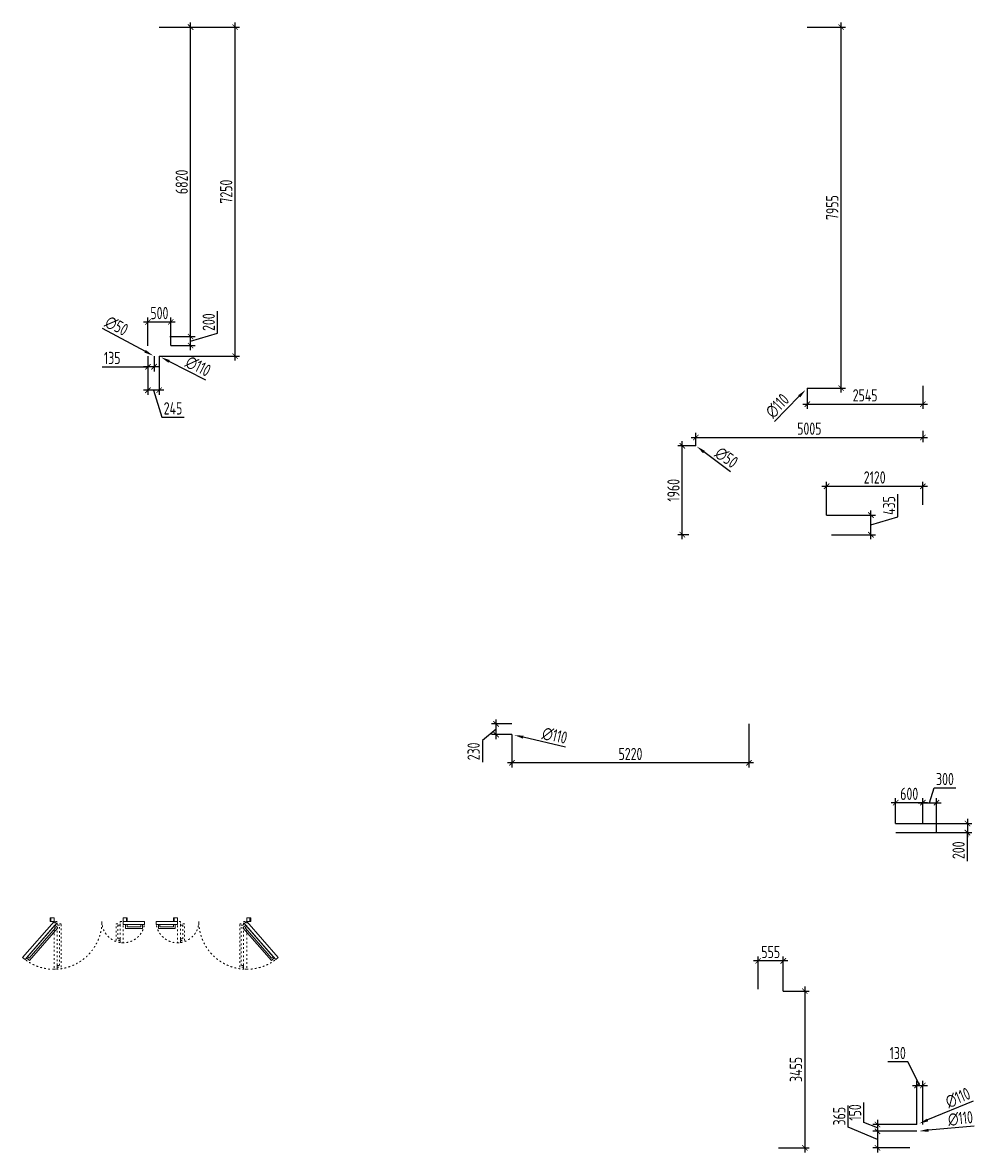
# Model space of a CAD drawing. Header units: millimetres. Extents: x -346952 to 536090, y 55086 to 131231.
# Drawn here: x -180271 to -159105, y 61556 to 86451 of the extents above; entities that cross this region are included whole.
import ezdxf

# ---------------------------------------------------------------- set-up
doc = ezdxf.new("R2010")
doc.units = ezdxf.units.MM
doc.linetypes.add('ACAD_ISO03W100', pattern=[30, 12, -18])
doc.layers.add('АР_Двери', color=175, linetype='Continuous', lineweight=18)
doc.layers.add('АР_Размеры нов.', color=15, linetype='Continuous', lineweight=0)
doc.layers.add('РАЗМЕРЫ КРОВЛИ ОВ', color=204, linetype='Continuous')
doc.layers.get('0').off()
doc.layers.get('АР_Размеры нов.').off()
doc.styles.add('ISOCPEUR', font='isocpeur.ttf', dxfattribs={"width": 0.7})
doc.dimstyles.new('R_100', dxfattribs={"dimtxt": 270, "dimasz": 120, "dimexe": 100, "dimexo": 0, "dimgap": 60, "dimtad": 1, "dimdec": 0, "dimrnd": 5, "dimzin": 0, "dimdsep": 46, "dimtxsty": 'ISOCPEUR', "dimblk": 'ARCHTICK', "dimcen": 0, "dimdle": 100, "dimclrd": 256, "dimclre": 256, "dimclrt": 256, "dimadec": 0, "dimazin": 0, "dimtfac": 2, "dimtdec": 0, "dimtofl": 0, "dimtmove": 1, "dimatfit": 3, "dimfxl": 1, "dimtvp": 3, "dimtolj": 1, "dimtzin": 0, "dimarcsym": 0})

# ---------------------------------------------------------------- blocks, each defined once
blk = doc.blocks.new('дв.1700')
at = {"layer": 'АР_Двери'}
for points in [[(-87, 0), (-87, -80), (-70, -80), (-70, 0), (-87, 0)], [(-70, -80), (-70, 0), (0, 0), (0, -30), (0, -30), (0, -80), (-70, -80)], [(1596, -80), (1596, 0), (1526, 0), (1526, -30), (1526, -30), (1526, -80), (1596, -80)], [(1613, 0), (1613, -80), (1596, -80), (1596, 0), (1613, 0)]]:
    blk.add_lwpolyline(points, dxfattribs=at)
for points in [[(0, -80), (-692, -876), (-639, -922), (53, -126)], [(20, -164), (-606, -884), (-542, -940), (84, -219)], [(-3, -190), (-583, -858), (-546, -890), (35, -223)], [(1997, -150), (1526, -150), (1526, -80), (1997, -80)], [(1947, -235), (1576, -235), (1576, -150), (1947, -150)], [(1912, -200), (1611, -200), (1611, -150), (1912, -150)]]:
    blk.add_lwpolyline(points, close=True, dxfattribs=at)
at = {"layer": 'АР_Двери', "linetype": 'ACAD_ISO03W100', "ltscale": 3}
for points in [[(0, -80), (0, -1135), (70, -1135), (70, -80)], [(1456, -551), (1456, -80), (1526, -80), (1526, -551)]]:
    blk.add_lwpolyline(points, close=True, dxfattribs=at)
for points in [[(70, -1050), (70, -1085), (155, -1085), (155, -130), (70, -130), (70, -165)], [(70, -1050), (120, -1050), (120, -165), (70, -165)], [(1456, -466), (1456, -501), (1371, -501), (1371, -130), (1456, -130), (1456, -165)], [(1456, -466), (1406, -466), (1406, -165), (1456, -165)]]:
    blk.add_lwpolyline(points, dxfattribs=at)
for centre, radius, start, end in [((0, -80), 1055, 229, 0), ((1526, -80), 471, 180, 351.4758)]:
    blk.add_arc(centre, radius, start, end, dxfattribs=at)
blk = doc.blocks.new('_ArchTick')
at = {"color": 0, "linetype": 'ByBlock', "const_width": 0.15}
blk.add_lwpolyline([(-0.5, -0.5), (0.5, 0.5)], dxfattribs=at)
blk = doc.blocks.new('*D3019')
at = {"layer": 'РАЗМЕРЫ КРОВЛИ ОВ', "lineweight": -2, "transparency": 16777216}
for p, q in [((-161737, 62216), (-161737, 62657)), ((-161438, 62271), (-161438, 61920)), ((-161438, 62096), (-161737, 62216)), ((-160568, 62171), (-161538, 62171)), ((-160569, 62020), (-161538, 62020))]:
    blk.add_line(p, q, dxfattribs=at)
at = {"layer": 'РАЗМЕРЫ КРОВЛИ ОВ', "lineweight": -2, "transparency": 16777216, "xscale": 120, "yscale": 120, "zscale": 120}
for p, rotation in [((-161438, 62171), 90), ((-161438, 62020), 270)]:
    blk.add_blockref('_ArchTick', p, dxfattribs=dict(at, rotation=rotation))
at = {"layer": 'РАЗМЕРЫ КРОВЛИ ОВ', "transparency": 16777216, "insert": (-161932, 62436), "char_height": 270, "attachment_point": 5, "rotation": 90, "style": 'ISOCPEUR'}
blk.add_mtext('\\A1;150', dxfattribs=at)
blk = doc.blocks.new('*D3020')
at = {"layer": 'РАЗМЕРЫ КРОВЛИ ОВ', "lineweight": -2, "transparency": 16777216}
for p, q in [((-162085, 62113), (-162085, 62592)), ((-161438, 61838), (-162085, 62113)), ((-160569, 62020), (-161538, 62020)), ((-161438, 62120), (-161438, 61556)), ((-160729, 61656), (-161538, 61656))]:
    blk.add_line(p, q, dxfattribs=at)
at = {"layer": 'РАЗМЕРЫ КРОВЛИ ОВ', "lineweight": -2, "transparency": 16777216, "xscale": 120, "yscale": 120, "zscale": 120}
for p, rotation in [((-161438, 62020), 90), ((-161438, 61656), 270)]:
    blk.add_blockref('_ArchTick', p, dxfattribs=dict(at, rotation=rotation))
at = {"layer": 'РАЗМЕРЫ КРОВЛИ ОВ', "transparency": 16777216, "insert": (-162280, 62353), "char_height": 270, "attachment_point": 5, "rotation": 90, "style": 'ISOCPEUR'}
blk.add_mtext('\\A1;365', dxfattribs=at)
blk = doc.blocks.new('*D3021')
at = {"layer": 'РАЗМЕРЫ КРОВЛИ ОВ', "lineweight": -2, "transparency": 16777216}
for p, q in [((-160773, 63550), (-161214, 63550)), ((-160504, 63030), (-160773, 63550)), ((-160668, 63030), (-160339, 63030)), ((-160568, 62171), (-160568, 63130)), ((-160439, 62171), (-160439, 63130))]:
    blk.add_line(p, q, dxfattribs=at)
at = {"layer": 'РАЗМЕРЫ КРОВЛИ ОВ', "lineweight": -2, "transparency": 16777216, "xscale": 120, "yscale": 120, "zscale": 120, "rotation": 180}
blk.add_blockref('_ArchTick', (-160568, 63030), dxfattribs=at)
at = {"layer": 'РАЗМЕРЫ КРОВЛИ ОВ', "lineweight": -2, "transparency": 16777216, "xscale": 120, "yscale": 120, "zscale": 120}
blk.add_blockref('_ArchTick', (-160439, 63030), dxfattribs=at)
at = {"layer": 'РАЗМЕРЫ КРОВЛИ ОВ', "transparency": 16777216, "insert": (-160993, 63745), "char_height": 270, "attachment_point": 5, "style": 'ISOCPEUR'}
blk.add_mtext('\\A1;130', dxfattribs=at)
blk = doc.blocks.new('*D3034')
at = {"layer": 'РАЗМЕРЫ КРОВЛИ ОВ', "lineweight": -2, "transparency": 16777216}
blk.add_line((-159328, 62688), (-160333, 62270), dxfattribs=at)
at = {"layer": 'РАЗМЕРЫ КРОВЛИ ОВ', "transparency": 16777216}
blk.add_solid([(-160346, 62300), (-160320, 62239), (-160518, 62193)], dxfattribs=at)
at = {"layer": 'РАЗМЕРЫ КРОВЛИ ОВ', "transparency": 16777216, "insert": (-159667, 62758), "char_height": 270, "attachment_point": 5, "rotation": 22.5954, "style": 'ISOCPEUR'}
blk.add_mtext('\\A1;∅110', dxfattribs=at)
blk = doc.blocks.new('*D3035')
at = {"layer": 'РАЗМЕРЫ КРОВЛИ ОВ', "lineweight": -2, "transparency": 16777216}
blk.add_line((-159307, 62135), (-160314, 62043), dxfattribs=at)
at = {"layer": 'РАЗМЕРЫ КРОВЛИ ОВ', "transparency": 16777216}
blk.add_solid([(-160317, 62076), (-160311, 62010), (-160514, 62025)], dxfattribs=at)
at = {"layer": 'РАЗМЕРЫ КРОВЛИ ОВ', "transparency": 16777216, "insert": (-159610, 62303), "char_height": 270, "attachment_point": 5, "rotation": 5.2003, "style": 'ISOCPEUR'}
blk.add_mtext('\\A1;∅110', dxfattribs=at)
blk = doc.blocks.new('*D3054')
at = {"layer": 'РАЗМЕРЫ КРОВЛИ ОВ', "lineweight": -2, "transparency": 16777216}
blk.add_line((-164675, 76555), (-165261, 76990), dxfattribs=at)
at = {"layer": 'РАЗМЕРЫ КРОВЛИ ОВ', "transparency": 16777216}
blk.add_solid([(-165241, 77017), (-165281, 76964), (-165422, 77110)], dxfattribs=at)
at = {"layer": 'РАЗМЕРЫ КРОВЛИ ОВ', "transparency": 16777216, "insert": (-164766, 76866), "char_height": 270, "attachment_point": 5, "rotation": 323.3837, "style": 'ISOCPEUR'}
blk.add_mtext('\\A1;∅50', dxfattribs=at)
blk = doc.blocks.new('*D3053')
at = {"layer": 'РАЗМЕРЫ КРОВЛИ ОВ', "lineweight": -2, "transparency": 16777216}
blk.add_line((-163704, 77664), (-163162, 78216), dxfattribs=at)
at = {"layer": 'РАЗМЕРЫ КРОВЛИ ОВ', "transparency": 16777216}
blk.add_solid([(-163186, 78239), (-163139, 78192), (-163022, 78358)], dxfattribs=at)
at = {"layer": 'РАЗМЕРЫ КРОВЛИ ОВ', "transparency": 16777216, "insert": (-163643, 78005), "char_height": 270, "attachment_point": 5, "rotation": 45.5304, "style": 'ISOCPEUR'}
blk.add_mtext('\\A1;∅110', dxfattribs=at)
blk = doc.blocks.new('*D3069')
at = {"layer": 'РАЗМЕРЫ КРОВЛИ ОВ', "lineweight": -2, "transparency": 16777216}
for p, q in [((-160988, 75561), (-160988, 76059)), ((-161583, 75066), (-161583, 75699)), ((-162561, 75599), (-161483, 75599)), ((-161583, 75382), (-160988, 75561)), ((-162450, 75166), (-161483, 75166))]:
    blk.add_line(p, q, dxfattribs=at)
at = {"layer": 'РАЗМЕРЫ КРОВЛИ ОВ', "lineweight": -2, "transparency": 16777216, "xscale": 120, "yscale": 120, "zscale": 120}
for p, rotation in [((-161583, 75599), 90), ((-161583, 75166), 270)]:
    blk.add_blockref('_ArchTick', p, dxfattribs=dict(at, rotation=rotation))
at = {"layer": 'РАЗМЕРЫ КРОВЛИ ОВ', "transparency": 16777216, "insert": (-161183, 75810), "char_height": 270, "attachment_point": 5, "rotation": 90, "style": 'ISOCPEUR'}
blk.add_mtext('\\A1;435', dxfattribs=at)
blk = doc.blocks.new('*D3070')
at = {"layer": 'РАЗМЕРЫ КРОВЛИ ОВ', "lineweight": -2, "transparency": 16777216}
for p, q in [((-162661, 76233), (-160339, 76233)), ((-162561, 75599), (-162561, 76333)), ((-160439, 75824), (-160439, 76333))]:
    blk.add_line(p, q, dxfattribs=at)
at = {"layer": 'РАЗМЕРЫ КРОВЛИ ОВ', "lineweight": -2, "transparency": 16777216, "xscale": 120, "yscale": 120, "zscale": 120, "rotation": 180}
blk.add_blockref('_ArchTick', (-162561, 76233), dxfattribs=at)
at = {"layer": 'РАЗМЕРЫ КРОВЛИ ОВ', "lineweight": -2, "transparency": 16777216, "xscale": 120, "yscale": 120, "zscale": 120}
blk.add_blockref('_ArchTick', (-160439, 76233), dxfattribs=at)
at = {"layer": 'РАЗМЕРЫ КРОВЛИ ОВ', "transparency": 16777216, "insert": (-161500, 76428), "char_height": 270, "attachment_point": 5, "style": 'ISOCPEUR'}
blk.add_mtext('\\A1;2120', dxfattribs=at)
blk = doc.blocks.new('*D3201')
at = {"layer": 'РАЗМЕРЫ КРОВЛИ ОВ', "lineweight": -2, "transparency": 16777216}
for p, q in [((-177509, 79102), (-177509, 78250)), ((-177263, 79102), (-177263, 78250)), ((-177163, 78350), (-177609, 78350)), ((-177386, 78350), (-177207, 77755)), ((-177207, 77755), (-176709, 77755))]:
    blk.add_line(p, q, dxfattribs=at)
at = {"layer": 'РАЗМЕРЫ КРОВЛИ ОВ', "lineweight": -2, "transparency": 16777216, "xscale": 120, "yscale": 120, "zscale": 120, "rotation": 180}
blk.add_blockref('_ArchTick', (-177509, 78350), dxfattribs=at)
at = {"layer": 'РАЗМЕРЫ КРОВЛИ ОВ', "lineweight": -2, "transparency": 16777216, "xscale": 120, "yscale": 120, "zscale": 120}
blk.add_blockref('_ArchTick', (-177263, 78350), dxfattribs=at)
at = {"layer": 'РАЗМЕРЫ КРОВЛИ ОВ', "transparency": 16777216, "insert": (-176958, 77950), "char_height": 270, "attachment_point": 5, "style": 'ISOCPEUR'}
blk.add_mtext('\\A1;245', dxfattribs=at)
blk = doc.blocks.new('*D3202')
at = {"layer": 'РАЗМЕРЫ КРОВЛИ ОВ', "lineweight": -2, "transparency": 16777216}
for p, q in [((-177509, 79329), (-177509, 79955)), ((-177007, 79333), (-177007, 79955)), ((-177609, 79855), (-176907, 79855))]:
    blk.add_line(p, q, dxfattribs=at)
at = {"layer": 'РАЗМЕРЫ КРОВЛИ ОВ', "lineweight": -2, "transparency": 16777216, "xscale": 120, "yscale": 120, "zscale": 120, "rotation": 180}
blk.add_blockref('_ArchTick', (-177509, 79855), dxfattribs=at)
at = {"layer": 'РАЗМЕРЫ КРОВЛИ ОВ', "lineweight": -2, "transparency": 16777216, "xscale": 120, "yscale": 120, "zscale": 120}
blk.add_blockref('_ArchTick', (-177007, 79855), dxfattribs=at)
at = {"layer": 'РАЗМЕРЫ КРОВЛИ ОВ', "transparency": 16777216, "insert": (-177258, 80050), "char_height": 270, "attachment_point": 5, "style": 'ISOCPEUR'}
blk.add_mtext('\\A1;500', dxfattribs=at)
blk = doc.blocks.new('*D3203')
at = {"layer": 'РАЗМЕРЫ КРОВЛИ ОВ', "lineweight": -2, "transparency": 16777216}
for p, q in [((-162240, 78298), (-162240, 86451)), ((-162984, 86351), (-162140, 86351)), ((-162984, 78398), (-162140, 78398))]:
    blk.add_line(p, q, dxfattribs=at)
at = {"layer": 'РАЗМЕРЫ КРОВЛИ ОВ', "lineweight": -2, "transparency": 16777216, "xscale": 120, "yscale": 120, "zscale": 120}
for p, rotation in [((-162240, 86351), 90), ((-162240, 78398), 270)]:
    blk.add_blockref('_ArchTick', p, dxfattribs=dict(at, rotation=rotation))
at = {"layer": 'РАЗМЕРЫ КРОВЛИ ОВ', "transparency": 16777216, "insert": (-162435, 82374), "char_height": 270, "attachment_point": 5, "rotation": 90, "style": 'ISOCPEUR'}
blk.add_mtext('\\A1;7955', dxfattribs=at)
blk = doc.blocks.new('*D3200')
at = {"layer": 'РАЗМЕРЫ КРОВЛИ ОВ', "lineweight": -2, "transparency": 16777216}
for p, q in [((-175591, 79002), (-175591, 86451)), ((-177263, 86351), (-175491, 86351)), ((-177263, 79102), (-175491, 79102))]:
    blk.add_line(p, q, dxfattribs=at)
at = {"layer": 'РАЗМЕРЫ КРОВЛИ ОВ', "lineweight": -2, "transparency": 16777216, "xscale": 120, "yscale": 120, "zscale": 120}
for p, rotation in [((-175591, 86351), 90), ((-175591, 79102), 270)]:
    blk.add_blockref('_ArchTick', p, dxfattribs=dict(at, rotation=rotation))
at = {"layer": 'РАЗМЕРЫ КРОВЛИ ОВ', "transparency": 16777216, "insert": (-175786, 82726), "char_height": 270, "attachment_point": 5, "rotation": 90, "style": 'ISOCPEUR'}
blk.add_mtext('\\A1;7250', dxfattribs=at)
blk = doc.blocks.new('*D3219')
at = {"layer": 'РАЗМЕРЫ КРОВЛИ ОВ', "lineweight": -2, "transparency": 16777216}
for p, q in [((-160439, 77456), (-160439, 77208)), ((-165542, 77308), (-160339, 77308)), ((-165442, 77125), (-165442, 77408))]:
    blk.add_line(p, q, dxfattribs=at)
at = {"layer": 'РАЗМЕРЫ КРОВЛИ ОВ', "lineweight": -2, "transparency": 16777216, "xscale": 120, "yscale": 120, "zscale": 120, "rotation": 180}
blk.add_blockref('_ArchTick', (-165442, 77308), dxfattribs=at)
at = {"layer": 'РАЗМЕРЫ КРОВЛИ ОВ', "lineweight": -2, "transparency": 16777216, "xscale": 120, "yscale": 120, "zscale": 120}
blk.add_blockref('_ArchTick', (-160439, 77308), dxfattribs=at)
at = {"layer": 'РАЗМЕРЫ КРОВЛИ ОВ', "transparency": 16777216, "insert": (-162940, 77503), "char_height": 270, "attachment_point": 5, "style": 'ISOCPEUR'}
blk.add_mtext('\\A1;5005', dxfattribs=at)
blk = doc.blocks.new('*D3218')
at = {"layer": 'РАЗМЕРЫ КРОВЛИ ОВ', "lineweight": -2, "transparency": 16777216}
for p, q in [((-165738, 75066), (-165738, 77225)), ((-165442, 77125), (-165838, 77125)), ((-165593, 75166), (-165838, 75166))]:
    blk.add_line(p, q, dxfattribs=at)
at = {"layer": 'РАЗМЕРЫ КРОВЛИ ОВ', "lineweight": -2, "transparency": 16777216, "xscale": 120, "yscale": 120, "zscale": 120}
for p, rotation in [((-165738, 77125), 90), ((-165738, 75166), 270)]:
    blk.add_blockref('_ArchTick', p, dxfattribs=dict(at, rotation=rotation))
at = {"layer": 'РАЗМЕРЫ КРОВЛИ ОВ', "transparency": 16777216, "insert": (-165933, 76145), "char_height": 270, "attachment_point": 5, "rotation": 90, "style": 'ISOCPEUR'}
blk.add_mtext('\\A1;1960', dxfattribs=at)
blk = doc.blocks.new('*D3221')
at = {"layer": 'РАЗМЕРЫ КРОВЛИ ОВ', "lineweight": -2, "transparency": 16777216}
for p, q in [((-160439, 78444), (-160439, 77942)), ((-162984, 78398), (-162984, 77942)), ((-163084, 78042), (-160339, 78042))]:
    blk.add_line(p, q, dxfattribs=at)
at = {"layer": 'РАЗМЕРЫ КРОВЛИ ОВ', "lineweight": -2, "transparency": 16777216, "xscale": 120, "yscale": 120, "zscale": 120, "rotation": 180}
blk.add_blockref('_ArchTick', (-162984, 78042), dxfattribs=at)
at = {"layer": 'РАЗМЕРЫ КРОВЛИ ОВ', "lineweight": -2, "transparency": 16777216, "xscale": 120, "yscale": 120, "zscale": 120}
blk.add_blockref('_ArchTick', (-160439, 78042), dxfattribs=at)
at = {"layer": 'РАЗМЕРЫ КРОВЛИ ОВ', "transparency": 16777216, "insert": (-161711, 78237), "char_height": 270, "attachment_point": 5, "style": 'ISOCPEUR'}
blk.add_mtext('\\A1;2545', dxfattribs=at)
blk = doc.blocks.new('*D3241')
at = {"layer": 'РАЗМЕРЫ КРОВЛИ ОВ', "lineweight": -2, "transparency": 16777216}
for p, q in [((-161039, 68803), (-159357, 68803)), ((-159457, 68903), (-159457, 68502)), ((-161037, 68602), (-159357, 68602)), ((-159457, 67974), (-159457, 68602))]:
    blk.add_line(p, q, dxfattribs=at)
at = {"layer": 'РАЗМЕРЫ КРОВЛИ ОВ', "lineweight": -2, "transparency": 16777216, "xscale": 120, "yscale": 120, "zscale": 120}
for p, rotation in [((-159457, 68803), 90), ((-159457, 68602), 270)]:
    blk.add_blockref('_ArchTick', p, dxfattribs=dict(at, rotation=rotation))
at = {"layer": 'РАЗМЕРЫ КРОВЛИ ОВ', "transparency": 16777216, "insert": (-159652, 68214), "char_height": 270, "attachment_point": 5, "rotation": 90, "style": 'ISOCPEUR'}
blk.add_mtext('\\A1;200', dxfattribs=at)
blk = doc.blocks.new('*D3317')
at = {"layer": 'РАЗМЕРЫ КРОВЛИ ОВ', "lineweight": -2, "transparency": 16777216}
for p, q in [((-163414, 65776), (-164169, 65776)), ((-164069, 65155), (-164069, 65876)), ((-163514, 65110), (-163514, 65876))]:
    blk.add_line(p, q, dxfattribs=at)
at = {"layer": 'РАЗМЕРЫ КРОВЛИ ОВ', "lineweight": -2, "transparency": 16777216, "xscale": 120, "yscale": 120, "zscale": 120, "rotation": 180}
blk.add_blockref('_ArchTick', (-164069, 65776), dxfattribs=at)
at = {"layer": 'РАЗМЕРЫ КРОВЛИ ОВ', "lineweight": -2, "transparency": 16777216, "xscale": 120, "yscale": 120, "zscale": 120}
blk.add_blockref('_ArchTick', (-163514, 65776), dxfattribs=at)
at = {"layer": 'РАЗМЕРЫ КРОВЛИ ОВ', "transparency": 16777216, "insert": (-163791, 65971), "char_height": 270, "attachment_point": 5, "style": 'ISOCPEUR'}
blk.add_mtext('\\A1;555', dxfattribs=at)
blk = doc.blocks.new('*D3318')
at = {"layer": 'РАЗМЕРЫ КРОВЛИ ОВ', "lineweight": -2, "transparency": 16777216}
for p, q in [((-163514, 65110), (-162940, 65110)), ((-163040, 65210), (-163040, 61556)), ((-163617, 61656), (-162940, 61656))]:
    blk.add_line(p, q, dxfattribs=at)
at = {"layer": 'РАЗМЕРЫ КРОВЛИ ОВ', "lineweight": -2, "transparency": 16777216, "xscale": 120, "yscale": 120, "zscale": 120}
for p, rotation in [((-163040, 65110), 90), ((-163040, 61656), 270)]:
    blk.add_blockref('_ArchTick', p, dxfattribs=dict(at, rotation=rotation))
at = {"layer": 'РАЗМЕРЫ КРОВЛИ ОВ', "transparency": 16777216, "insert": (-163235, 63383), "char_height": 270, "attachment_point": 5, "rotation": 90, "style": 'ISOCPEUR'}
blk.add_mtext('\\A1;3455', dxfattribs=at)
blk = doc.blocks.new('*D3319')
at = {"layer": 'РАЗМЕРЫ КРОВЛИ ОВ', "lineweight": -2, "transparency": 16777216}
for p, q in [((-160339, 69262), (-161139, 69262)), ((-161039, 68803), (-161039, 69362)), ((-160439, 68803), (-160439, 69362))]:
    blk.add_line(p, q, dxfattribs=at)
at = {"layer": 'РАЗМЕРЫ КРОВЛИ ОВ', "lineweight": -2, "transparency": 16777216, "xscale": 120, "yscale": 120, "zscale": 120, "rotation": 180}
blk.add_blockref('_ArchTick', (-161039, 69262), dxfattribs=at)
at = {"layer": 'РАЗМЕРЫ КРОВЛИ ОВ', "lineweight": -2, "transparency": 16777216, "xscale": 120, "yscale": 120, "zscale": 120}
blk.add_blockref('_ArchTick', (-160439, 69262), dxfattribs=at)
at = {"layer": 'РАЗМЕРЫ КРОВЛИ ОВ', "transparency": 16777216, "insert": (-160739, 69457), "char_height": 270, "attachment_point": 5, "style": 'ISOCPEUR'}
blk.add_mtext('\\A1;600', dxfattribs=at)
blk = doc.blocks.new('*D3320')
at = {"layer": 'РАЗМЕРЫ КРОВЛИ ОВ', "lineweight": -2, "transparency": 16777216}
for p, q in [((-160289, 69262), (-160191, 69587)), ((-160191, 69587), (-159712, 69587)), ((-160539, 69262), (-160039, 69262)), ((-160439, 68803), (-160439, 69362)), ((-160139, 68602), (-160139, 69362))]:
    blk.add_line(p, q, dxfattribs=at)
at = {"layer": 'РАЗМЕРЫ КРОВЛИ ОВ', "lineweight": -2, "transparency": 16777216, "xscale": 120, "yscale": 120, "zscale": 120, "rotation": 180}
blk.add_blockref('_ArchTick', (-160439, 69262), dxfattribs=at)
at = {"layer": 'РАЗМЕРЫ КРОВЛИ ОВ', "lineweight": -2, "transparency": 16777216, "xscale": 120, "yscale": 120, "zscale": 120}
blk.add_blockref('_ArchTick', (-160139, 69262), dxfattribs=at)
at = {"layer": 'РАЗМЕРЫ КРОВЛИ ОВ', "transparency": 16777216, "insert": (-159952, 69782), "char_height": 270, "attachment_point": 5, "style": 'ISOCPEUR'}
blk.add_mtext('\\A1;300', dxfattribs=at)
blk = doc.blocks.new('*D3321')
at = {"layer": 'РАЗМЕРЫ КРОВЛИ ОВ', "lineweight": -2, "transparency": 16777216}
for p, q in [((-164269, 70996), (-164269, 70040)), ((-169491, 70764), (-169491, 70040)), ((-164169, 70140), (-169591, 70140))]:
    blk.add_line(p, q, dxfattribs=at)
at = {"layer": 'РАЗМЕРЫ КРОВЛИ ОВ', "lineweight": -2, "transparency": 16777216, "xscale": 120, "yscale": 120, "zscale": 120, "rotation": 180}
blk.add_blockref('_ArchTick', (-169491, 70140), dxfattribs=at)
at = {"layer": 'РАЗМЕРЫ КРОВЛИ ОВ', "lineweight": -2, "transparency": 16777216, "xscale": 120, "yscale": 120, "zscale": 120}
blk.add_blockref('_ArchTick', (-164269, 70140), dxfattribs=at)
at = {"layer": 'РАЗМЕРЫ КРОВЛИ ОВ', "transparency": 16777216, "insert": (-166880, 70335), "char_height": 270, "attachment_point": 5, "style": 'ISOCPEUR'}
blk.add_mtext('\\A1;5220', dxfattribs=at)
blk = doc.blocks.new('*D3322')
at = {"layer": 'РАЗМЕРЫ КРОВЛИ ОВ', "lineweight": -2, "transparency": 16777216}
for p, q in [((-169491, 70996), (-169941, 70996)), ((-169841, 70664), (-169841, 71096)), ((-169841, 70880), (-170141, 70631)), ((-169491, 70764), (-169941, 70764)), ((-170141, 70631), (-170141, 70152))]:
    blk.add_line(p, q, dxfattribs=at)
at = {"layer": 'РАЗМЕРЫ КРОВЛИ ОВ', "lineweight": -2, "transparency": 16777216, "xscale": 120, "yscale": 120, "zscale": 120}
for p, rotation in [((-169841, 70996), 90), ((-169841, 70764), 270)]:
    blk.add_blockref('_ArchTick', p, dxfattribs=dict(at, rotation=rotation))
at = {"layer": 'РАЗМЕРЫ КРОВЛИ ОВ', "transparency": 16777216, "insert": (-170336, 70391), "char_height": 270, "attachment_point": 5, "rotation": 90, "style": 'ISOCPEUR'}
blk.add_mtext('\\A1;230', dxfattribs=at)
blk = doc.blocks.new('*D3323')
at = {"layer": 'РАЗМЕРЫ КРОВЛИ ОВ', "lineweight": -2, "transparency": 16777216}
blk.add_line((-168315, 70483), (-169243, 70705), dxfattribs=at)
at = {"layer": 'РАЗМЕРЫ КРОВЛИ ОВ', "transparency": 16777216}
blk.add_solid([(-169235, 70737), (-169251, 70673), (-169437, 70752)], dxfattribs=at)
at = {"layer": 'РАЗМЕРЫ КРОВЛИ ОВ', "transparency": 16777216, "insert": (-168549, 70739), "char_height": 270, "attachment_point": 5, "rotation": 346.5292, "style": 'ISOCPEUR'}
blk.add_mtext('\\A1;∅110', dxfattribs=at)
blk = doc.blocks.new('*D3329')
at = {"layer": 'РАЗМЕРЫ КРОВЛИ ОВ', "lineweight": -2, "transparency": 16777216}
for p, q in [((-177509, 79092), (-177509, 78766)), ((-177376, 79101), (-177376, 78766)), ((-178519, 78866), (-177509, 78866)), ((-177276, 78866), (-177609, 78866))]:
    blk.add_line(p, q, dxfattribs=at)
at = {"layer": 'РАЗМЕРЫ КРОВЛИ ОВ', "lineweight": -2, "transparency": 16777216, "xscale": 120, "yscale": 120, "zscale": 120, "rotation": 180}
blk.add_blockref('_ArchTick', (-177509, 78866), dxfattribs=at)
at = {"layer": 'РАЗМЕРЫ КРОВЛИ ОВ', "lineweight": -2, "transparency": 16777216, "xscale": 120, "yscale": 120, "zscale": 120}
blk.add_blockref('_ArchTick', (-177376, 78866), dxfattribs=at)
at = {"layer": 'РАЗМЕРЫ КРОВЛИ ОВ', "transparency": 16777216, "insert": (-178298, 79061), "char_height": 270, "attachment_point": 5, "style": 'ISOCPEUR'}
blk.add_mtext('\\A1;135', dxfattribs=at)
blk = doc.blocks.new('*D3330')
at = {"layer": 'РАЗМЕРЫ КРОВЛИ ОВ', "lineweight": -2, "transparency": 16777216}
blk.add_line((-178521, 79718), (-177574, 79208), dxfattribs=at)
at = {"layer": 'РАЗМЕРЫ КРОВЛИ ОВ', "transparency": 16777216}
blk.add_solid([(-177558, 79237), (-177589, 79178), (-177398, 79113)], dxfattribs=at)
at = {"layer": 'РАЗМЕРЫ КРОВЛИ ОВ', "transparency": 16777216, "insert": (-178201, 79767), "char_height": 270, "attachment_point": 5, "rotation": 331.6915, "style": 'ISOCPEUR'}
blk.add_mtext('\\A1;∅50', dxfattribs=at)
blk = doc.blocks.new('*D3331')
at = {"layer": 'РАЗМЕРЫ КРОВЛИ ОВ', "lineweight": -2, "transparency": 16777216}
blk.add_line((-176238, 78573), (-177042, 78985), dxfattribs=at)
at = {"layer": 'РАЗМЕРЫ КРОВЛИ ОВ', "transparency": 16777216}
blk.add_solid([(-177027, 79015), (-177057, 78955), (-177220, 79076)], dxfattribs=at)
at = {"layer": 'РАЗМЕРЫ КРОВЛИ ОВ', "transparency": 16777216, "insert": (-176404, 78877), "char_height": 270, "attachment_point": 5, "rotation": 332.8382, "style": 'ISOCPEUR'}
blk.add_mtext('\\A1;∅110', dxfattribs=at)
blk = doc.blocks.new('*D3332')
at = {"layer": 'РАЗМЕРЫ КРОВЛИ ОВ', "lineweight": -2, "transparency": 16777216}
for p, q in [((-175976, 79611), (-175976, 80090)), ((-177025, 79532), (-176471, 79532)), ((-176571, 79233), (-176571, 79632)), ((-176571, 79433), (-175976, 79611)), ((-177007, 79333), (-176471, 79333))]:
    blk.add_line(p, q, dxfattribs=at)
at = {"layer": 'РАЗМЕРЫ КРОВЛИ ОВ', "lineweight": -2, "transparency": 16777216, "xscale": 120, "yscale": 120, "zscale": 120}
for p, rotation in [((-176571, 79532), 90), ((-176571, 79333), 270)]:
    blk.add_blockref('_ArchTick', p, dxfattribs=dict(at, rotation=rotation))
at = {"layer": 'РАЗМЕРЫ КРОВЛИ ОВ', "transparency": 16777216, "insert": (-176171, 79851), "char_height": 270, "attachment_point": 5, "rotation": 90, "style": 'ISOCPEUR'}
blk.add_mtext('\\A1;200', dxfattribs=at)
blk = doc.blocks.new('*D3333')
at = {"layer": 'РАЗМЕРЫ КРОВЛИ ОВ', "lineweight": -2, "transparency": 16777216}
for p, q in [((-176571, 79432), (-176571, 86451)), ((-176808, 86351), (-176471, 86351)), ((-177025, 79532), (-176471, 79532))]:
    blk.add_line(p, q, dxfattribs=at)
at = {"layer": 'РАЗМЕРЫ КРОВЛИ ОВ', "lineweight": -2, "transparency": 16777216, "xscale": 120, "yscale": 120, "zscale": 120}
for p, rotation in [((-176571, 86351), 90), ((-176571, 79532), 270)]:
    blk.add_blockref('_ArchTick', p, dxfattribs=dict(at, rotation=rotation))
at = {"layer": 'РАЗМЕРЫ КРОВЛИ ОВ', "transparency": 16777216, "insert": (-176766, 82941), "char_height": 270, "attachment_point": 5, "rotation": 90, "style": 'ISOCPEUR'}
blk.add_mtext('\\A1;6820', dxfattribs=at)

msp = doc.modelspace()

# ---------------------------------------------------------------- block references
at = {"layer": 'АР_Размеры нов.', "color": 3}
msp.add_blockref('дв.1700', (-179579.5, 66725.7), dxfattribs=at)
at = {"layer": 'АР_Размеры нов.', "color": 3, "xscale": -1}
msp.add_blockref('дв.1700', (-175333.8, 66725.7), dxfattribs=at)

# ---------------------------------------------------------------- dimensions: what is measured, and where the dimension line sits
at = {"layer": 'РАЗМЕРЫ КРОВЛИ ОВ'}
for base, p1, p2, picture, middle in [((-175590.7, 86350.7), (-177262.8, 79101.5), (-177262.8, 86350.7), '*D3200', (-175785.7, 82726.1)), ((-176571.4, 86350.7), (-177025.3, 79532.1), (-176808.4, 86350.7), '*D3333', (-176766.4, 82941.4)), ((-162240, 86350.7), (-162983.8, 78397.6), (-162983.8, 86350.7), '*D3203', (-162435, 82374.1)), ((-176571.4, 79532.1), (-177007.4, 79333.5), (-177025.3, 79532.1), '*D3332', (-176171.4, 79671.3)), ((-165738.4, 77124.7), (-165592.6, 75165.7), (-165441.7, 77124.7), '*D3218', (-165933.4, 76145.2)), ((-161582.9, 75598.9), (-162449.8, 75165.7), (-162561, 75598.9), '*D3069', (-161182.9, 75620.8)), ((-163039.9, 61655.7), (-163513.6, 65110.1), (-163616.6, 61655.7), '*D3318', (-163234.9, 63382.9))]:
    dim = msp.add_linear_dim(base=base, p1=p1, p2=p2, angle=90, dimstyle='R_100', override={"dimpost": '\\X'}, dxfattribs=at)
    dim.commit()
    dim.dimension.update_dxf_attribs({"geometry": picture, "text_midpoint": middle})
for base, p1, p2, picture, middle in [((-177007.3554, 79854.9344), (-177508.921, 79329.0944), (-177007.3554, 79333.4664), '*D3202', (-177258.1382, 80049.9344)), ((-177508.9, 78350.1), (-177262.8, 79101.5), (-177508.9, 79101.5), '*D3201', (-177147.4, 77950.1)), ((-160438.9, 78042.2), (-162983.8, 78397.6), (-160438.9, 78444.2), '*D3221', (-161711.3, 78237.2)), ((-160438.9, 77308.2), (-165441.7, 77124.7), (-160438.9, 77455.8), '*D3219', (-162940.3, 77503.2)), ((-160438.9, 76232.9), (-162561, 75598.9), (-160438.9, 75823.8), '*D3070', (-161499.9, 76427.9)), ((-169491, 70139.9), (-164268.9, 70995.7), (-169491, 70764.3), '*D3321', (-166879.9, 70334.9)), ((-160138.9, 69261.8), (-160438.7, 68803.5), (-160138.9, 68601.9), '*D3320', (-160131.3, 69781.8)), ((-161039, 69261.8), (-160438.7, 68803.5), (-161039, 68803.5), '*D3319', (-160738.9, 69456.8)), ((-164068.9, 65776.3), (-163513.6, 65110.1), (-164068.9, 65155.3), '*D3317', (-163791.2, 65971.3))]:
    dim = msp.add_linear_dim(base=base, p1=p1, p2=p2, dimstyle='R_100', override={"dimpost": '\\X'}, dxfattribs=at)
    dim.commit()
    dim.dimension.update_dxf_attribs({"geometry": picture, "text_midpoint": middle})
for p1, p2, picture, middle in [((-177353.5, 79089.1), (-177397.5, 79112.8), '*D3330', (-178293.6, 79595.5)), ((-177317.9, 79126.6), (-177220, 79076.4), '*D3331', (-176493.2, 78703.5)), ((-165461.8, 77139.6), (-165421.7, 77109.8), '*D3054', (-164882.8, 76709.3)), ((-169544.4, 70777.2), (-169437.5, 70751.5), '*D3323', (-168594.2, 70549.5)), ((-160619.1, 62150.5), (-160517.6, 62192.7), '*D3034', (-159592.3, 62577.8)), ((-160623.1, 62014.9), (-160513.6, 62024.9), '*D3035', (-159592.3, 62108.7))]:
    dim = msp.add_diameter_dim_2p(p1=p1, p2=p2, dimstyle='R_100', override={"dimasz": 200, "dimpost": '\\X', "dimblk1": 'ArchTick', "dimsah": 1}, dxfattribs=at)
    dim.commit()
    dim.dimension.update_dxf_attribs({"geometry": picture, "text_midpoint": middle, "dimtype": 163})
for base, p1, p2, picture, middle in [((-177508.9, 78866.5), (-177375.5, 79101), (-177508.9, 79092.2), '*D3329', (-178298.1, 78779.8)), ((-160438.8535, 63029.5155), (-160568.3544, 62171.4742), (-160438.8535, 62171.4742), '*D3021', (-160832.5406, 63549.5155))]:
    dim = msp.add_linear_dim(base=base, p1=p1, p2=p2, dimstyle='R_100', override={"dimpost": '\\X'}, dxfattribs=at)
    dim.commit()
    dim.dimension.update_dxf_attribs({"geometry": picture, "text_midpoint": middle, "dimtype": 160})
dim = msp.add_diameter_dim_2p(p1=(-162945.2, 78436.8), p2=(-163022.3, 78358.3), dimstyle='R_100', override={"dimasz": 200, "dimpost": '\\X', "dimblk1": 'ArchTick', "dimsah": 1}, dxfattribs=at)
dim.commit()
dim.dimension.update_dxf_attribs({"geometry": '*D3053', "text_midpoint": (-163642.6, 78004.8)})
for base, p1, p2, picture, middle in [((-169840.6, 70995.7), (-169491, 70764.3), (-169491, 70995.7), '*D3322', (-170140.7, 70570.6)), ((-159457, 68601.9), (-161039, 68803.5), (-161037.2, 68601.9), '*D3241', (-159290.6, 68213.6)), ((-161437.8, 62019.8), (-160568.4, 62171.5), (-160569.4, 62019.8), '*D3019', (-161737.5, 62275.6)), ((-161437.8, 61655.7), (-160569.4, 62019.8), (-160729.4, 61655.7), '*D3020', (-162084.7, 62173))]:
    dim = msp.add_linear_dim(base=base, p1=p1, p2=p2, angle=90, dimstyle='R_100', override={"dimpost": '\\X'}, dxfattribs=at)
    dim.commit()
    dim.dimension.update_dxf_attribs({"geometry": picture, "text_midpoint": middle, "dimtype": 160})

doc.saveas('drawing.dxf')
